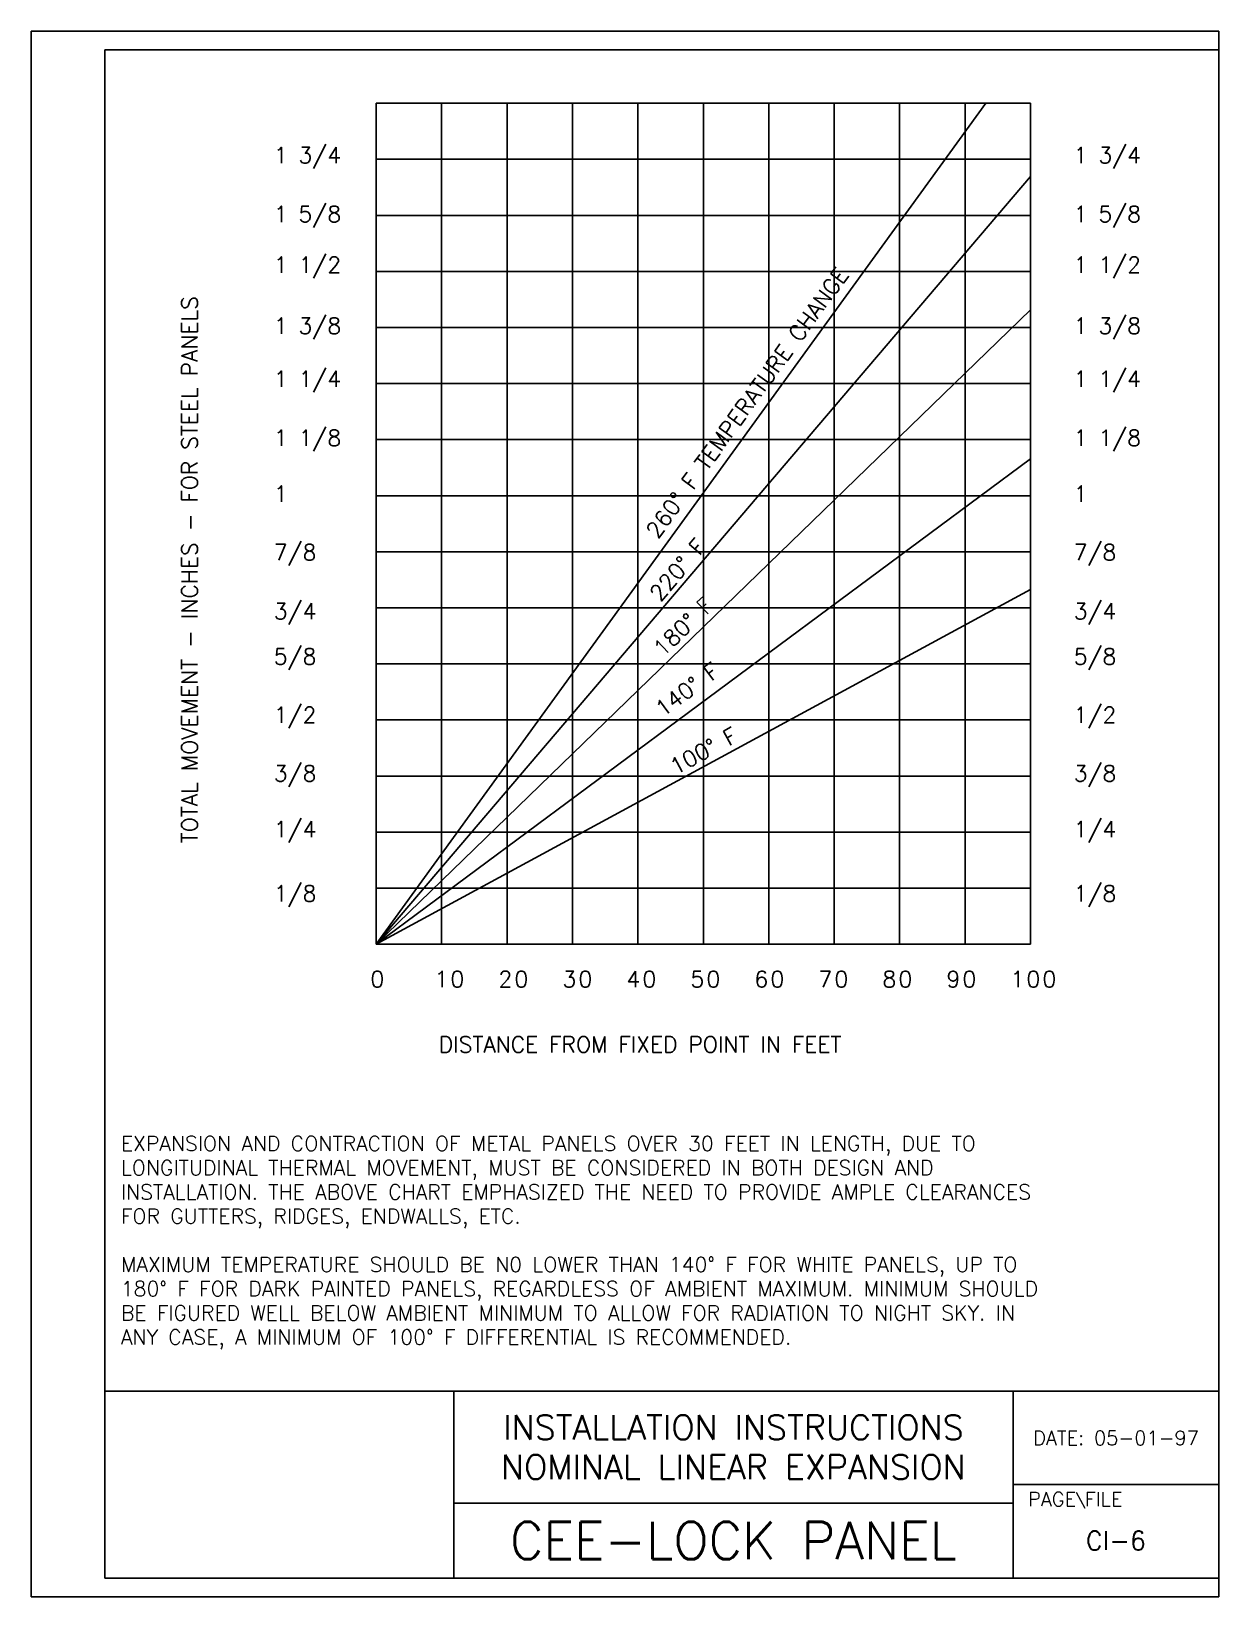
# Model space of a CAD drawing. Extents: x 0 to 7.9, y 0 to 10.5.
import ezdxf
from ezdxf.enums import TextEntityAlignment as Align

# ---------------------------------------------------------------- set-up
doc = ezdxf.new("R2010")
doc.units = 0
doc.header["$MEASUREMENT"] = 0
doc.layers.get('0').update_dxf_attribs({"linetype": 'CONTINUOUS'})
for name, color, linetype in [('BORDER', 7, 'CONTINUOUS'), ('DIM-TXT', 7, 'CONTINUOUS'), ('STRCTR', 7, 'CONTINUOUS')]:
    doc.layers.add(name, color=color, linetype=linetype)
doc.styles.add('ROMANS', font='romans', dxfattribs={"height": 0.1})
doc.styles.add('SIMPLEX', font='SIMPLEX')

msp = doc.modelspace()

# ---------------------------------------------------------------- linework, layer by layer
at = {"color": 5, "linetype": 'CONTINUOUS'}
for p, q in [((0, 0), (0, 10.47)), ((0, 10.47), (7.94, 10.47)), ((7.94, 10.47), (7.94, 0)), ((7.94, 0), (0, 0))]:
    msp.add_line(p, q, dxfattribs=at)
at = {"layer": 'BORDER', "color": 5, "linetype": 'CONTINUOUS'}
for p, q in [((0.491, 10.345), (0.491, 0.125)), ((0.491, 10.345), (7.94, 10.345)), ((7.94, 10.345), (7.94, 0.125)), ((7.94, 1.375), (0.491, 1.375)), ((2.825, 1.375), (2.825, 0.125)), ((6.565, 1.375), (6.565, 0.125)), ((7.94, 0.75), (6.565, 0.75)), ((6.565, 0.625), (2.825, 0.625)), ((7.94, 0.125), (0.491, 0.125))]:
    msp.add_line(p, q, dxfattribs=at)
at = {"layer": 'STRCTR', "color": 1, "linetype": 'CONTINUOUS'}
for p, q in [((2.306, 9.989), (6.681, 9.989)), ((2.306, 9.989), (2.306, 4.364)), ((2.744, 9.989), (2.744, 4.364)), ((3.181, 9.989), (3.181, 4.364)), ((3.619, 9.989), (3.619, 4.364)), ((4.056, 9.989), (4.056, 4.364)), ((4.494, 9.989), (4.494, 4.364)), ((4.931, 9.989), (4.931, 4.364)), ((5.369, 9.989), (5.369, 4.364)), ((5.806, 9.989), (5.806, 4.364)), ((6.244, 9.989), (6.244, 4.364)), ((6.681, 9.989), (6.681, 4.364)), ((2.306, 9.614), (6.681, 9.614)), ((2.306, 9.239), (6.681, 9.239)), ((2.306, 8.864), (6.681, 8.864)), ((2.306, 8.489), (6.681, 8.489)), ((2.306, 8.114), (6.681, 8.114)), ((2.306, 7.739), (6.681, 7.739)), ((2.306, 7.364), (6.681, 7.364)), ((2.306, 6.989), (6.681, 6.989)), ((2.306, 6.614), (6.681, 6.614)), ((2.306, 6.239), (6.681, 6.239)), ((2.306, 5.864), (6.681, 5.864)), ((2.306, 5.489), (6.681, 5.489)), ((2.306, 5.114), (6.681, 5.114)), ((2.306, 4.739), (6.681, 4.739)), ((2.306, 4.364), (6.681, 4.364))]:
    msp.add_line(p, q, dxfattribs=at)
at = {"layer": 'STRCTR', "color": 6, "linetype": 'CONTINUOUS'}
for q in [(6.382, 9.989), (6.681, 9.5), (6.681, 8.608), (6.681, 7.611), (6.681, 6.736)]:
    msp.add_line((2.306, 4.364), q, dxfattribs=at)

# ---------------------------------------------------------------- texts
at = {"layer": 'BORDER', "color": 3, "linetype": 'CONTINUOUS', "style": 'ROMANS'}
for s, p in [('INSTALLATION INSTRUCTIONS', (4.695, 1.051)), ('NOMINAL LINEAR EXPANSION', (4.695, 0.785))]:
    msp.add_text(s, height=0.16406, dxfattribs=at).set_placement(p, align=Align.CENTER)
msp.add_text('DATE: 05-01-97', height=0.0951, dxfattribs=at).set_placement((7.253, 1.062), align=Align.MIDDLE)
msp.add_text('PAGE\\FILE', height=0.0951, dxfattribs=at).set_placement((6.665, 0.605))
at = {"layer": 'BORDER', "color": 5, "style": 'ROMANS'}
msp.add_text('CEE-LOCK PANEL', height=0.25, dxfattribs=at).set_placement((4.695, 0.375), align=Align.MIDDLE)
at = {"layer": 'BORDER', "color": 2, "linetype": 'CONTINUOUS', "style": 'ROMANS'}
msp.add_text('CI-6', height=0.125, dxfattribs=at).set_placement((7.253, 0.375), align=Align.MIDDLE)
at = {"layer": 'DIM-TXT', "color": 3, "linetype": 'CONTINUOUS'}
for s, height, style, p in [('1 3/4', 0.107, 'SIMPLEX', (1.622, 9.588)), ('1 3/4', 0.107, 'SIMPLEX', (6.971, 9.588)), ('1 5/8', 0.107, 'SIMPLEX', (1.622, 9.194)), ('1 5/8', 0.107, 'SIMPLEX', (6.971, 9.194)), ('1 1/2', 0.107, 'SIMPLEX', (1.622, 8.855)), ('1 1/2', 0.107, 'SIMPLEX', (6.971, 8.855)), ('1 3/8', 0.107, 'SIMPLEX', (1.622, 8.447)), ('1 3/8', 0.107, 'SIMPLEX', (6.971, 8.447)), ('1 1/4', 0.107, 'SIMPLEX', (1.622, 8.091)), ('1 1/4', 0.107, 'SIMPLEX', (6.971, 8.091)), ('1 1/8', 0.107, 'SIMPLEX', (1.622, 7.697)), ('1 1/8', 0.107, 'SIMPLEX', (6.971, 7.697)), ('1', 0.107, 'SIMPLEX', (1.622, 7.323)), ('1', 0.107, 'SIMPLEX', (6.971, 7.323)), ('7/8', 0.107, 'SIMPLEX', (1.622, 6.932)), ('7/8', 0.107, 'SIMPLEX', (6.971, 6.932)), ('3/4', 0.107, 'SIMPLEX', (1.622, 6.538)), ('3/4', 0.107, 'SIMPLEX', (6.971, 6.538)), ('5/8', 0.107, 'SIMPLEX', (1.622, 6.235)), ('5/8', 0.107, 'SIMPLEX', (6.971, 6.235)), ('1/2', 0.107, 'SIMPLEX', (1.622, 5.844)), ('1/2', 0.107, 'SIMPLEX', (6.971, 5.844)), ('3/8', 0.107, 'SIMPLEX', (1.622, 5.453)), ('3/8', 0.107, 'SIMPLEX', (6.971, 5.453)), ('1/4', 0.107, 'SIMPLEX', (1.622, 5.079)), ('1/4', 0.107, 'SIMPLEX', (6.971, 5.079)), ('1/8', 0.107, 'SIMPLEX', (1.622, 4.65)), ('1/8', 0.107, 'SIMPLEX', (6.971, 4.65)), ('0', 0.107, 'SIMPLEX', (2.268, 4.077)), ('1', 0.107, 'SIMPLEX', (2.696, 4.077)), ('0', 0.107, 'SIMPLEX', (2.803, 4.077)), ('2', 0.107, 'SIMPLEX', (3.124, 4.077)), ('0', 0.107, 'SIMPLEX', (3.231, 4.077)), ('3', 0.107, 'SIMPLEX', (3.552, 4.077)), ('0', 0.107, 'SIMPLEX', (3.659, 4.077)), ('4', 0.107, 'SIMPLEX', (3.98, 4.077)), ('0', 0.107, 'SIMPLEX', (4.087, 4.077)), ('5', 0.107, 'SIMPLEX', (4.408, 4.077)), ('0', 0.107, 'SIMPLEX', (4.515, 4.077)), ('6', 0.107, 'SIMPLEX', (4.836, 4.077)), ('0', 0.107, 'SIMPLEX', (4.943, 4.077)), ('7', 0.107, 'SIMPLEX', (5.264, 4.077)), ('0', 0.107, 'SIMPLEX', (5.371, 4.077)), ('8', 0.107, 'SIMPLEX', (5.692, 4.077)), ('0', 0.107, 'SIMPLEX', (5.799, 4.077)), ('9', 0.107, 'SIMPLEX', (6.12, 4.077)), ('0', 0.107, 'SIMPLEX', (6.227, 4.077)), ('1', 0.107, 'SIMPLEX', (6.548, 4.077)), ('0', 0.107, 'SIMPLEX', (6.655, 4.077)), ('0', 0.107, 'SIMPLEX', (6.762, 4.077)), ('EXPANSION AND CONTRACTION OF METAL PANELS OVER 30 FEET IN LENGTH, DUE TO', 0.1, 'ROMANS', (0.599, 2.981)), ('LONGITUDINAL THERMAL MOVEMENT, MUST BE CONSIDERED IN BOTH DESIGN AND', 0.1, 'ROMANS', (0.599, 2.819)), ('INSTALLATION. THE ABOVE CHART EMPHASIZED THE NEED TO PROVIDE AMPLE CLEARANCES', 0.1, 'ROMANS', (0.599, 2.657)), ('FOR GUTTERS, RIDGES, ENDWALLS, ETC.', 0.1, 'ROMANS', (0.599, 2.495)), ('MAXIMUM TEMPERATURE SHOULD BE N0 LOWER THAN 140%%d F FOR WHITE PANELS, UP TO', 0.1, 'ROMANS', (0.599, 2.172)), ('180%%d F FOR DARK PAINTED PANELS, REGARDLESS OF AMBIENT MAXIMUM. MINIMUM SHOULD', 0.1, 'ROMANS', (0.599, 2.01)), ('BE FIGURED WELL BELOW AMBIENT MINIMUM TO ALLOW FOR RADIATION TO NIGHT SKY. IN', 0.1, 'ROMANS', (0.599, 1.848)), ('ANY CASE, A MINIMUM OF 100%%d F DIFFERENTIAL IS RECOMMENDED.', 0.1, 'ROMANS', (0.599, 1.686))]:
    msp.add_text(s, height=height, dxfattribs=dict(at, style=style)).set_placement(p)
at = {"layer": 'DIM-TXT', "color": 3, "linetype": 'CONTINUOUS', "style": 'SIMPLEX'}
for s, rotation, p in [('260%%d F TEMPERATURE CHANGE', 54.0769, (4.189, 7.069)), ('220%%d F', 49.57, (4.206, 6.649)), ('180%%d F', 44.13, (4.223, 6.281)), ('140%%d F', 36.58, (4.223, 5.879)), ('100%%d F', 28.47, (4.308, 5.494))]:
    msp.add_text(s, height=0.107, rotation=rotation, dxfattribs=at).set_placement(p)
at = {"layer": 'DIM-TXT', "color": 4, "linetype": 'CONTINUOUS', "style": 'SIMPLEX'}
msp.add_text('TOTAL MOVEMENT - INCHES - FOR STEEL PANELS', height=0.107, rotation=90, dxfattribs=at).set_placement((1.112, 5.039))
msp.add_text('DISTANCE FROM FIXED POINT IN FEET', height=0.107, dxfattribs=at).set_placement((2.725, 3.64))

doc.saveas('drawing.dxf')
